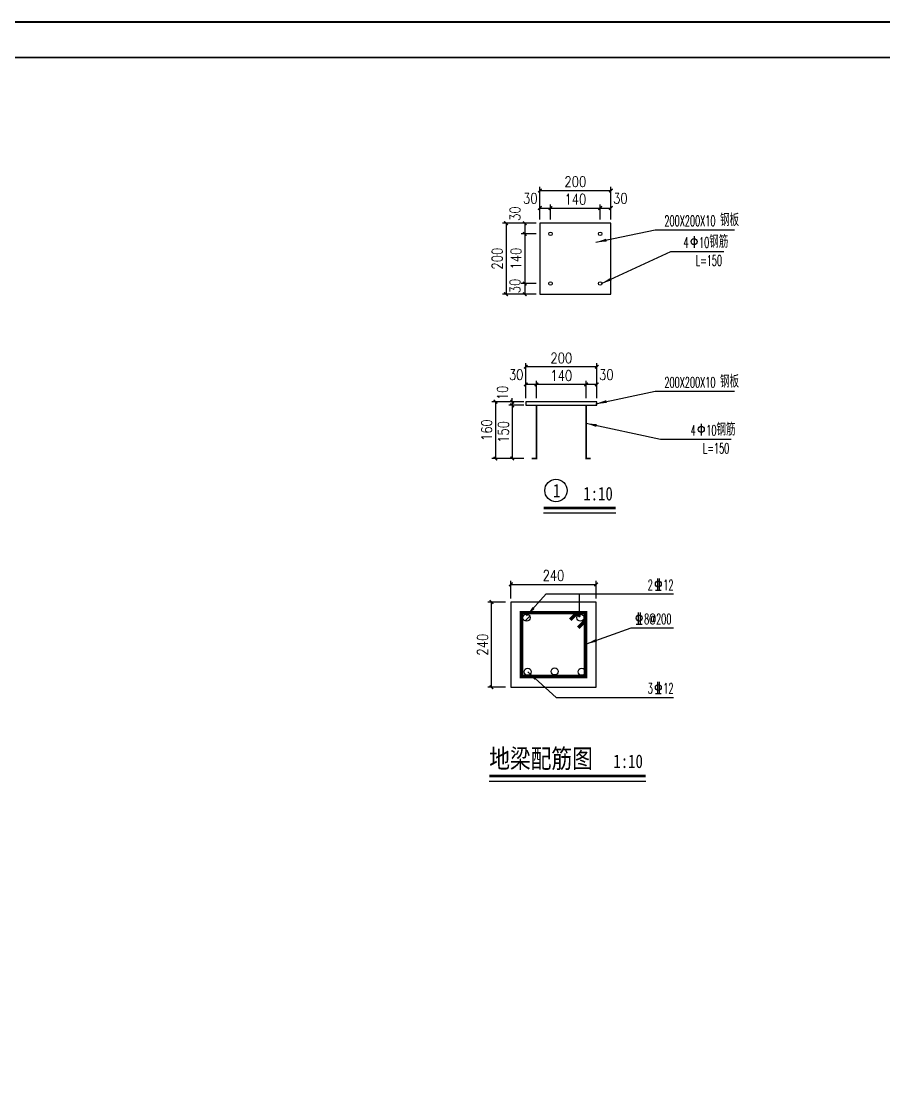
# Model space of a CAD drawing. Extents: x -91598 to 25837, y -20983 to 23106.
# Drawn here: x 16113 to 20975, y -5981 to -36 of the extents above; entities that cross this region are included whole.
import ezdxf
from ezdxf.enums import TextEntityAlignment as Align

# ---------------------------------------------------------------- set-up
doc = ezdxf.new("R2010")
doc.units = 0
doc.header["$LTSCALE"] = 1000
for name, color, linetype in [('0-05构件层', 6, 'Continuous'), ('0-cxFrame', 155, 'Continuous'), ('A-HATCH-1', 252, 'Continuous'), ('DIM_LEAD', 3, 'Continuous'), ('DIM_SYMB', 3, 'Continuous'), ('LM 外轮廓', 30, 'Continuous'), ('PUB_DIM', 3, 'Continuous'), ('剖切线', 6, 'Continuous')]:
    doc.layers.add(name, color=color, linetype=linetype)
doc.layers.add('0-cxText', color=131, linetype='Continuous', lineweight=25)
doc.styles.add('-黑体', font='', dxfattribs={"width": 0.8})
doc.styles.add('_TCH_DIM', font='SIMPLEX', dxfattribs={"width": 0.8, "bigfont": 'GBCBIG'})
doc.styles.add('_TCH_DIM_T3', font='SIMPLEX', dxfattribs={"width": 0.8, "bigfont": 'GBCBIG'})
doc.styles.add('cx_tuming', font='simhei.ttf')
doc.styles.add('cx_tuqian1', font='')
doc.styles.add('黑体', font='', dxfattribs={"height": 12})
doc.styles.get('-黑体').set_extended_font_data('SimHei')
doc.styles.get('cx_tuqian1').set_extended_font_data('SimSun')
doc.styles.get('黑体').set_extended_font_data('SimHei')
doc.dimstyles.new('_TCH_ARCH-10', dxfattribs={"dimscale": 10, "dimtxt": 2.975, "dimasz": 1, "dimexe": 1, "dimexo": 1, "dimgap": 1, "dimtad": 1, "dimdec": 0, "dimzin": 0, "dimdsep": 46, "dimtxsty": '_TCH_DIM_T3', "dimblk": 'ARCHTICK', "dimcen": 0.09, "dimclrt": 7, "dimazin": 2, "dimtfac": 1, "dimtdec": 0, "dimtix": 1, "dimtmove": 2, "dimatfit": 3, "dimfxl": 0, "dimtolj": 1, "dimtzin": 0, "dimarcsym": 0})

# ---------------------------------------------------------------- blocks, each defined once
blk = doc.blocks.new('_ArchTick')
at = {"color": 0, "linetype": 'ByBlock', "const_width": 0.4}
blk.add_lwpolyline([(-0.5, -0.5), (0.5, 0.5)], dxfattribs=at)
blk = doc.blocks.new('*D190')
at = {"layer": 'Defpoints', "color": 0}
for p in [(8695920.3, -3201951.9), (8695854.9, -3202151.9), (8695920.3, -3202151.9)]:
    blk.add_point(p, dxfattribs=at)
at = {"layer": 'PUB_DIM', "color": 0, "lineweight": -2}
for p, q in [((8695910.3, -3201951.9), (8695844.9, -3201951.9)), ((8695854.9, -3201951.9), (8695854.9, -3202151.9)), ((8695910.3, -3202151.9), (8695844.9, -3202151.9))]:
    blk.add_line(p, q, dxfattribs=at)
at = {"layer": 'PUB_DIM', "color": 0, "lineweight": -2, "xscale": 10, "yscale": 10, "zscale": 10}
for p, rotation in [((8695854.9, -3201951.9), 90), ((8695854.9, -3202151.9), 270)]:
    blk.add_blockref('_ArchTick', p, dxfattribs=dict(at, rotation=rotation))
at = {"layer": 'PUB_DIM', "color": 7, "insert": (8695830.1, -3202051.9), "char_height": 29.75, "attachment_point": 5, "rotation": 90, "style": '_TCH_DIM_T3'}
blk.add_mtext('\\A1;200', dxfattribs=at)
blk = doc.blocks.new('*D191')
at = {"layer": 'Defpoints', "color": 0}
for p in [(8696150.3, -3201859.9), (8695950.3, -3201923.8), (8696150.3, -3201923.8)]:
    blk.add_point(p, dxfattribs=at)
at = {"layer": 'PUB_DIM', "color": 0, "lineweight": -2}
for p, q in [((8695950.3, -3201913.8), (8695950.3, -3201849.9)), ((8696150.3, -3201913.8), (8696150.3, -3201849.9)), ((8695950.3, -3201859.9), (8696150.3, -3201859.9))]:
    blk.add_line(p, q, dxfattribs=at)
at = {"layer": 'PUB_DIM', "color": 0, "lineweight": -2, "xscale": 10, "yscale": 10, "zscale": 10, "rotation": 180}
blk.add_blockref('_ArchTick', (8695950.3, -3201859.9), dxfattribs=at)
at = {"layer": 'PUB_DIM', "color": 0, "lineweight": -2, "xscale": 10, "yscale": 10, "zscale": 10}
blk.add_blockref('_ArchTick', (8696150.3, -3201859.9), dxfattribs=at)
at = {"layer": 'PUB_DIM', "color": 7, "insert": (8696050.3, -3201835), "char_height": 29.75, "attachment_point": 5, "style": '_TCH_DIM_T3'}
blk.add_mtext('\\A1;200', dxfattribs=at)
blk = doc.blocks.new('*D192')
at = {"layer": 'Defpoints', "color": 0}
for p in [(8696080.6, -3202406.3), (8696080.6, -3202455.1), (8696110.6, -3202455.1)]:
    blk.add_point(p, dxfattribs=at)
at = {"layer": 'PUB_DIM', "color": 0, "lineweight": -2}
for p, q in [((8696080.6, -3202445.1), (8696080.6, -3202396.3)), ((8696110.6, -3202406.3), (8696080.6, -3202406.3)), ((8696110.6, -3202445.1), (8696110.6, -3202396.3))]:
    blk.add_line(p, q, dxfattribs=at)
at = {"layer": 'PUB_DIM', "color": 0, "lineweight": -2, "xscale": 10, "yscale": 10, "zscale": 10, "rotation": 180}
blk.add_blockref('_ArchTick', (8696080.6, -3202406.3), dxfattribs=at)
at = {"layer": 'PUB_DIM', "color": 0, "lineweight": -2, "xscale": 10, "yscale": 10, "zscale": 10}
blk.add_blockref('_ArchTick', (8696110.6, -3202406.3), dxfattribs=at)
at = {"layer": 'PUB_DIM', "color": 7, "insert": (8696137.6, -3202378.8), "char_height": 29.75, "attachment_point": 5, "style": '_TCH_DIM_T3'}
blk.add_mtext('\\A1;30', dxfattribs=at)
blk = doc.blocks.new('*D193')
at = {"layer": 'Defpoints', "color": 0}
for p in [(8695940.6, -3202406.3), (8695940.6, -3202455.1), (8696080.6, -3202455.1)]:
    blk.add_point(p, dxfattribs=at)
at = {"layer": 'PUB_DIM', "color": 0, "lineweight": -2}
for p, q in [((8695940.6, -3202445.1), (8695940.6, -3202396.3)), ((8696080.6, -3202406.3), (8695940.6, -3202406.3)), ((8696080.6, -3202445.1), (8696080.6, -3202396.3))]:
    blk.add_line(p, q, dxfattribs=at)
at = {"layer": 'PUB_DIM', "color": 0, "lineweight": -2, "xscale": 10, "yscale": 10, "zscale": 10, "rotation": 180}
blk.add_blockref('_ArchTick', (8695940.6, -3202406.3), dxfattribs=at)
at = {"layer": 'PUB_DIM', "color": 0, "lineweight": -2, "xscale": 10, "yscale": 10, "zscale": 10}
blk.add_blockref('_ArchTick', (8696080.6, -3202406.3), dxfattribs=at)
at = {"layer": 'PUB_DIM', "color": 7, "insert": (8696010.6, -3202381.5), "char_height": 29.75, "attachment_point": 5, "style": '_TCH_DIM_T3'}
blk.add_mtext('\\A1;140', dxfattribs=at)
blk = doc.blocks.new('*D194')
at = {"layer": 'Defpoints', "color": 0}
for p in [(8695910.6, -3202406.3), (8695910.6, -3202455.1), (8695940.6, -3202455.1)]:
    blk.add_point(p, dxfattribs=at)
at = {"layer": 'PUB_DIM', "color": 0, "lineweight": -2}
for p, q in [((8695910.6, -3202445.1), (8695910.6, -3202396.3)), ((8695940.6, -3202406.3), (8695910.6, -3202406.3)), ((8695940.6, -3202445.1), (8695940.6, -3202396.3))]:
    blk.add_line(p, q, dxfattribs=at)
at = {"layer": 'PUB_DIM', "color": 0, "lineweight": -2, "xscale": 10, "yscale": 10, "zscale": 10, "rotation": 180}
blk.add_blockref('_ArchTick', (8695910.6, -3202406.3), dxfattribs=at)
at = {"layer": 'PUB_DIM', "color": 0, "lineweight": -2, "xscale": 10, "yscale": 10, "zscale": 10}
blk.add_blockref('_ArchTick', (8695940.6, -3202406.3), dxfattribs=at)
at = {"layer": 'PUB_DIM', "color": 7, "insert": (8695883.6, -3202378.8), "char_height": 29.75, "attachment_point": 5, "style": '_TCH_DIM_T3'}
blk.add_mtext('\\A1;30', dxfattribs=at)
blk = doc.blocks.new('*D195')
at = {"layer": 'Defpoints', "color": 0}
for p in [(8695910.6, -3202356.8), (8695910.6, -3202424.3), (8696110.6, -3202424.3)]:
    blk.add_point(p, dxfattribs=at)
at = {"layer": 'PUB_DIM', "color": 0, "lineweight": -2}
for p, q in [((8695910.6, -3202414.3), (8695910.6, -3202346.8)), ((8696110.6, -3202356.8), (8695910.6, -3202356.8)), ((8696110.6, -3202414.3), (8696110.6, -3202346.8))]:
    blk.add_line(p, q, dxfattribs=at)
at = {"layer": 'PUB_DIM', "color": 0, "lineweight": -2, "xscale": 10, "yscale": 10, "zscale": 10, "rotation": 180}
blk.add_blockref('_ArchTick', (8695910.6, -3202356.8), dxfattribs=at)
at = {"layer": 'PUB_DIM', "color": 0, "lineweight": -2, "xscale": 10, "yscale": 10, "zscale": 10}
blk.add_blockref('_ArchTick', (8696110.6, -3202356.8), dxfattribs=at)
at = {"layer": 'PUB_DIM', "color": 7, "insert": (8696010.6, -3202331.9), "char_height": 29.75, "attachment_point": 5, "style": '_TCH_DIM_T3'}
blk.add_mtext('\\A1;200', dxfattribs=at)
blk = doc.blocks.new('*D196')
at = {"layer": 'Defpoints', "color": 0}
for p in [(8695884.7, -3202455.1), (8695825.2, -3202615.1), (8695884.7, -3202615.1)]:
    blk.add_point(p, dxfattribs=at)
at = {"layer": 'PUB_DIM', "color": 0, "lineweight": -2}
for p, q in [((8695874.7, -3202455.1), (8695815.2, -3202455.1)), ((8695825.2, -3202455.1), (8695825.2, -3202615.1)), ((8695874.7, -3202615.1), (8695815.2, -3202615.1))]:
    blk.add_line(p, q, dxfattribs=at)
at = {"layer": 'PUB_DIM', "color": 0, "lineweight": -2, "xscale": 10, "yscale": 10, "zscale": 10}
for p, rotation in [((8695825.2, -3202455.1), 90), ((8695825.2, -3202615.1), 270)]:
    blk.add_blockref('_ArchTick', p, dxfattribs=dict(at, rotation=rotation))
at = {"layer": 'PUB_DIM', "color": 7, "insert": (8695800.3, -3202535.1), "char_height": 29.75, "attachment_point": 5, "rotation": 90, "style": '_TCH_DIM_T3'}
blk.add_mtext('\\A1;160', dxfattribs=at)
blk = doc.blocks.new('*D197')
at = {"layer": 'Defpoints', "color": 0}
for p in [(8695872.4, -3202465.1), (8695914.9, -3202455.1), (8695914.9, -3202465.1)]:
    blk.add_point(p, dxfattribs=at)
at = {"layer": 'PUB_DIM', "color": 0, "lineweight": -2}
for p, q in [((8695872.4, -3202455.1), (8695872.4, -3202445.1)), ((8695904.9, -3202455.1), (8695862.4, -3202455.1)), ((8695904.9, -3202465.1), (8695862.4, -3202465.1)), ((8695872.4, -3202455.1), (8695872.4, -3202465.1)), ((8695872.4, -3202465.1), (8695872.4, -3202475.1))]:
    blk.add_line(p, q, dxfattribs=at)
at = {"layer": 'PUB_DIM', "color": 0, "lineweight": -2, "xscale": 10, "yscale": 10, "zscale": 10}
for p, rotation in [((8695872.4, -3202455.1), 270), ((8695872.4, -3202465.1), 90)]:
    blk.add_blockref('_ArchTick', p, dxfattribs=dict(at, rotation=rotation))
at = {"layer": 'PUB_DIM', "color": 7, "insert": (8695844.9, -3202430.1), "char_height": 29.75, "attachment_point": 5, "rotation": 90, "style": '_TCH_DIM_T3'}
blk.add_mtext('\\A1;10', dxfattribs=at)
blk = doc.blocks.new('*D198')
at = {"layer": 'Defpoints', "color": 0}
for p in [(8695914.9, -3202465.1), (8695872.4, -3202615.1), (8695914.9, -3202615.1)]:
    blk.add_point(p, dxfattribs=at)
at = {"layer": 'PUB_DIM', "color": 0, "lineweight": -2}
for p, q in [((8695904.9, -3202465.1), (8695862.4, -3202465.1)), ((8695872.4, -3202465.1), (8695872.4, -3202615.1)), ((8695904.9, -3202615.1), (8695862.4, -3202615.1))]:
    blk.add_line(p, q, dxfattribs=at)
at = {"layer": 'PUB_DIM', "color": 0, "lineweight": -2, "xscale": 10, "yscale": 10, "zscale": 10}
for p, rotation in [((8695872.4, -3202465.1), 90), ((8695872.4, -3202615.1), 270)]:
    blk.add_blockref('_ArchTick', p, dxfattribs=dict(at, rotation=rotation))
at = {"layer": 'PUB_DIM', "color": 7, "insert": (8695847.6, -3202540.1), "char_height": 29.75, "attachment_point": 5, "rotation": 90, "style": '_TCH_DIM_T3'}
blk.add_mtext('\\A1;150', dxfattribs=at)
blk = doc.blocks.new('*D199')
at = {"layer": 'Defpoints', "color": 0}
for p in [(8695980.3, -3201909.4), (8695950.3, -3201951.9), (8695980.3, -3201951.9)]:
    blk.add_point(p, dxfattribs=at)
at = {"layer": 'PUB_DIM', "color": 0, "lineweight": -2}
for p, q in [((8695950.3, -3201941.9), (8695950.3, -3201899.4)), ((8695950.3, -3201909.4), (8695980.3, -3201909.4)), ((8695980.3, -3201941.9), (8695980.3, -3201899.4))]:
    blk.add_line(p, q, dxfattribs=at)
at = {"layer": 'PUB_DIM', "color": 0, "lineweight": -2, "xscale": 10, "yscale": 10, "zscale": 10, "rotation": 180}
blk.add_blockref('_ArchTick', (8695950.3, -3201909.4), dxfattribs=at)
at = {"layer": 'PUB_DIM', "color": 0, "lineweight": -2, "xscale": 10, "yscale": 10, "zscale": 10}
blk.add_blockref('_ArchTick', (8695980.3, -3201909.4), dxfattribs=at)
at = {"layer": 'PUB_DIM', "color": 7, "insert": (8695923.3, -3201881.9), "char_height": 29.75, "attachment_point": 5, "style": '_TCH_DIM_T3'}
blk.add_mtext('\\A1;30', dxfattribs=at)
blk = doc.blocks.new('*D200')
at = {"layer": 'Defpoints', "color": 0}
for p in [(8696120.3, -3201909.4), (8695980.3, -3201951.9), (8696120.3, -3201951.9)]:
    blk.add_point(p, dxfattribs=at)
at = {"layer": 'PUB_DIM', "color": 0, "lineweight": -2}
for p, q in [((8695980.3, -3201941.9), (8695980.3, -3201899.4)), ((8695980.3, -3201909.4), (8696120.3, -3201909.4)), ((8696120.3, -3201941.9), (8696120.3, -3201899.4))]:
    blk.add_line(p, q, dxfattribs=at)
at = {"layer": 'PUB_DIM', "color": 0, "lineweight": -2, "xscale": 10, "yscale": 10, "zscale": 10, "rotation": 180}
blk.add_blockref('_ArchTick', (8695980.3, -3201909.4), dxfattribs=at)
at = {"layer": 'PUB_DIM', "color": 0, "lineweight": -2, "xscale": 10, "yscale": 10, "zscale": 10}
blk.add_blockref('_ArchTick', (8696120.3, -3201909.4), dxfattribs=at)
at = {"layer": 'PUB_DIM', "color": 7, "insert": (8696050.3, -3201884.6), "char_height": 29.75, "attachment_point": 5, "style": '_TCH_DIM_T3'}
blk.add_mtext('\\A1;140', dxfattribs=at)
blk = doc.blocks.new('*D201')
at = {"layer": 'Defpoints', "color": 0}
for p in [(8696150.3, -3201909.4), (8696120.3, -3201951.9), (8696150.3, -3201951.9)]:
    blk.add_point(p, dxfattribs=at)
at = {"layer": 'PUB_DIM', "color": 0, "lineweight": -2}
for p, q in [((8696120.3, -3201941.9), (8696120.3, -3201899.4)), ((8696120.3, -3201909.4), (8696150.3, -3201909.4)), ((8696150.3, -3201941.9), (8696150.3, -3201899.4))]:
    blk.add_line(p, q, dxfattribs=at)
at = {"layer": 'PUB_DIM', "color": 0, "lineweight": -2, "xscale": 10, "yscale": 10, "zscale": 10, "rotation": 180}
blk.add_blockref('_ArchTick', (8696120.3, -3201909.4), dxfattribs=at)
at = {"layer": 'PUB_DIM', "color": 0, "lineweight": -2, "xscale": 10, "yscale": 10, "zscale": 10}
blk.add_blockref('_ArchTick', (8696150.3, -3201909.4), dxfattribs=at)
at = {"layer": 'PUB_DIM', "color": 7, "insert": (8696177.3, -3201881.9), "char_height": 29.75, "attachment_point": 5, "style": '_TCH_DIM_T3'}
blk.add_mtext('\\A1;30', dxfattribs=at)
blk = doc.blocks.new('*D202')
at = {"layer": 'Defpoints', "color": 0}
for p in [(8695950.3, -3201951.9), (8695907.7, -3201981.9), (8695950.3, -3201981.9)]:
    blk.add_point(p, dxfattribs=at)
at = {"layer": 'PUB_DIM', "color": 0, "lineweight": -2}
for p, q in [((8695940.3, -3201951.9), (8695897.7, -3201951.9)), ((8695907.7, -3201951.9), (8695907.7, -3201981.9)), ((8695940.3, -3201981.9), (8695897.7, -3201981.9))]:
    blk.add_line(p, q, dxfattribs=at)
at = {"layer": 'PUB_DIM', "color": 0, "lineweight": -2, "xscale": 10, "yscale": 10, "zscale": 10}
for p, rotation in [((8695907.7, -3201951.9), 90), ((8695907.7, -3201981.9), 270)]:
    blk.add_blockref('_ArchTick', p, dxfattribs=dict(at, rotation=rotation))
at = {"layer": 'PUB_DIM', "color": 7, "insert": (8695880.2, -3201924.9), "char_height": 29.75, "attachment_point": 5, "rotation": 90, "style": '_TCH_DIM_T3'}
blk.add_mtext('\\A1;30', dxfattribs=at)
blk = doc.blocks.new('*D203')
at = {"layer": 'Defpoints', "color": 0}
for p in [(8695950.3, -3201981.9), (8695907.7, -3202121.9), (8695950.3, -3202121.9)]:
    blk.add_point(p, dxfattribs=at)
at = {"layer": 'PUB_DIM', "color": 0, "lineweight": -2}
for p, q in [((8695940.3, -3201981.9), (8695897.7, -3201981.9)), ((8695907.7, -3201981.9), (8695907.7, -3202121.9)), ((8695940.3, -3202121.9), (8695897.7, -3202121.9))]:
    blk.add_line(p, q, dxfattribs=at)
at = {"layer": 'PUB_DIM', "color": 0, "lineweight": -2, "xscale": 10, "yscale": 10, "zscale": 10}
for p, rotation in [((8695907.7, -3201981.9), 90), ((8695907.7, -3202121.9), 270)]:
    blk.add_blockref('_ArchTick', p, dxfattribs=dict(at, rotation=rotation))
at = {"layer": 'PUB_DIM', "color": 7, "insert": (8695882.9, -3202051.9), "char_height": 29.75, "attachment_point": 5, "rotation": 90, "style": '_TCH_DIM_T3'}
blk.add_mtext('\\A1;140', dxfattribs=at)
blk = doc.blocks.new('*D204')
at = {"layer": 'Defpoints', "color": 0}
for p in [(8695950.3, -3202121.9), (8695907.7, -3202151.9), (8695950.3, -3202151.9)]:
    blk.add_point(p, dxfattribs=at)
at = {"layer": 'PUB_DIM', "color": 0, "lineweight": -2}
for p, q in [((8695940.3, -3202121.9), (8695897.7, -3202121.9)), ((8695907.7, -3202121.9), (8695907.7, -3202151.9)), ((8695940.3, -3202151.9), (8695897.7, -3202151.9))]:
    blk.add_line(p, q, dxfattribs=at)
at = {"layer": 'PUB_DIM', "color": 0, "lineweight": -2, "xscale": 10, "yscale": 10, "zscale": 10}
for p, rotation in [((8695907.7, -3202121.9), 90), ((8695907.7, -3202151.9), 270)]:
    blk.add_blockref('_ArchTick', p, dxfattribs=dict(at, rotation=rotation))
at = {"layer": 'PUB_DIM', "color": 7, "insert": (8695880.2, -3202128.9), "char_height": 29.75, "attachment_point": 5, "rotation": 90, "style": '_TCH_DIM_T3'}
blk.add_mtext('\\A1;30', dxfattribs=at)
blk = doc.blocks.new('*D205')
at = {"layer": 'Defpoints', "color": 0}
for p in [(8696108.6, -3202969.9), (8695868.6, -3203019.7), (8696108.6, -3203019.7)]:
    blk.add_point(p, dxfattribs=at)
at = {"layer": 'PUB_DIM', "color": 0, "lineweight": -2}
for p, q in [((8695868.6, -3203009.7), (8695868.6, -3202959.9)), ((8695868.6, -3202969.9), (8696108.6, -3202969.9)), ((8696108.6, -3203009.7), (8696108.6, -3202959.9))]:
    blk.add_line(p, q, dxfattribs=at)
at = {"layer": 'PUB_DIM', "color": 0, "lineweight": -2, "xscale": 10, "yscale": 10, "zscale": 10, "rotation": 180}
blk.add_blockref('_ArchTick', (8695868.6, -3202969.9), dxfattribs=at)
at = {"layer": 'PUB_DIM', "color": 0, "lineweight": -2, "xscale": 10, "yscale": 10, "zscale": 10}
blk.add_blockref('_ArchTick', (8696108.6, -3202969.9), dxfattribs=at)
at = {"layer": 'PUB_DIM', "color": 7, "insert": (8695988.6, -3202945), "char_height": 29.75, "attachment_point": 5, "style": '_TCH_DIM_T3'}
blk.add_mtext('\\A1;240', dxfattribs=at)
blk = doc.blocks.new('*D206')
at = {"layer": 'Defpoints', "color": 0}
for p in [(8695813.8, -3203019.7), (8695863.6, -3203019.7), (8695863.6, -3203259.7)]:
    blk.add_point(p, dxfattribs=at)
at = {"layer": 'PUB_DIM', "color": 0, "lineweight": -2}
for p, q in [((8695853.6, -3203019.7), (8695803.8, -3203019.7)), ((8695813.8, -3203259.7), (8695813.8, -3203019.7)), ((8695853.6, -3203259.7), (8695803.8, -3203259.7))]:
    blk.add_line(p, q, dxfattribs=at)
at = {"layer": 'PUB_DIM', "color": 0, "lineweight": -2, "xscale": 10, "yscale": 10, "zscale": 10}
for p, rotation in [((8695813.8, -3203019.7), 90), ((8695813.8, -3203259.7), 270)]:
    blk.add_blockref('_ArchTick', p, dxfattribs=dict(at, rotation=rotation))
at = {"layer": 'PUB_DIM', "color": 7, "insert": (8695788.9, -3203139.7), "char_height": 29.75, "attachment_point": 5, "rotation": 90, "style": '_TCH_DIM_T3'}
blk.add_mtext('\\A1;240', dxfattribs=at)
blk = doc.blocks.new('TK22.A1 L(Dragon)')
at = {"layer": '0-cxFrame', "color": 7, "const_width": 0.5}
blk.add_lwpolyline([(0, 0), (-841, 0), (-841, 594), (0, 594)], close=True, dxfattribs=at)
at = {"layer": '0-cxFrame', "const_width": 0.5}
blk.add_lwpolyline([(-80, 10), (-821, 10), (-821, 584), (-80, 584)], close=True, dxfattribs=at)
at = {"style": '黑体', "flags": 4}
blk.add_attdef('图幅', text='', height=3.3, dxfattribs=at).set_placement((-40, 3), align=Align.RIGHT)
at = {"layer": '0-cxText', "flags": 4}
for tag, height, style, p in [('建设单位', 3.5, 'cx_tuming', (-45, 240)), ('项目名称', 3.5, 'cx_tuming', (-45, 210)), ('子项名称', 3.5, 'cx_tuming', (-45, 180)), ('工程编号', 3.3, 'cx_tuqian1', (-35, 165)), ('图名1', 3.5, 'cx_tuming', (-45, 87)), ('图名2', 3.5, 'cx_tuming', (-45, 79)), ('图名3', 3.5, 'cx_tuming', (-45, 71)), ('出图日期', 3.3, 'cx_tuqian1', (-39, 60)), ('专业', 3.3, 'cx_tuqian1', (-55, 52)), ('图号', 3.3, 'cx_tuqian1', (-55, 44)), ('版次', 3.3, 'cx_tuqian1', (-20, 44))]:
    blk.add_attdef(tag, text='', height=height, dxfattribs=dict(at, style=style)).set_placement(p, align=Align.MIDDLE)
at = {"layer": 'Defpoints', "color": 6, "flags": 4}
for tag, height, style, p in [('tufu', 3.3, '黑体', (-12, 12)), ('dwfname', 4, 'cx_tuqian1', (-80, 3))]:
    blk.add_attdef(tag, text='', height=height, dxfattribs=dict(at, style=style)).set_placement(p, align=Align.RIGHT)
blk = doc.blocks.new('r3332')
at = {"layer": 'A-HATCH-1', "ltscale": 0.1}
h = blk.add_hatch(dxfattribs=at)
h.set_pattern_fill('ANSI31', color=256, scale=20)
h.set_pattern_definition([(45, (7529073.052, -3581753.513), (-22.4506403, 22.4506403), [])])
edge = h.paths.add_edge_path()
edge.add_arc((8695912.6, -3203063.7), 10, 0, 360)
h = blk.add_hatch(dxfattribs=at)
h.set_pattern_fill('ANSI31', color=256, scale=20)
h.set_pattern_definition([(45, (7529225.052, -3581753.513), (-22.4506403, 22.4506403), [])])
edge = h.paths.add_edge_path()
edge.add_arc((8696134.6, -3203063.7), 10, 0, 360)
h = blk.add_hatch(dxfattribs=at)
h.set_pattern_fill('ANSI31', color=256, scale=20)
h.set_pattern_definition([(45, (7529076.344, -3581905.786), (-22.4506403, 22.4506403), [])])
edge = h.paths.add_edge_path()
edge.add_arc((8695985.9, -3203216), 10, 0, 360)
h = blk.add_hatch(dxfattribs=at)
h.set_pattern_fill('ANSI31', color=256, scale=20)
h.set_pattern_definition([(45, (7529152.406, -3581905.006), (-22.4506403, 22.4506403), [])])
edge = h.paths.add_edge_path()
edge.add_arc((8696062, -3203215.2), 10, 0, 360)
h = blk.add_hatch(dxfattribs=at)
h.set_pattern_fill('ANSI31', color=256, scale=20)
h.set_pattern_definition([(45, (7529228.344, -3581905.786), (-22.4506403, 22.4506403), [])])
edge = h.paths.add_edge_path()
edge.add_arc((8696137.9, -3203216), 10, 0, 360)
at = {"layer": 'DIM_LEAD'}
for points in [[(8696108.3, -3202005.8), (8696138.5, -3202003.5), (8696136.9, -3201995.7)], [(8696123.8, -3202121.9), (8696152.8, -3202113), (8696149.4, -3202105.7)], [(8696108.3, -3202460.8), (8696138.5, -3202458.5), (8696136.9, -3202450.7)], [(8696080.6, -3202516), (8696109.1, -3202526.2), (8696110.8, -3202518.4)], [(8695912.6, -3203058.8), (8695935.5, -3203039), (8695929.5, -3203033.7)], [(8696081.5, -3203137.7), (8696111.1, -3203131.3), (8696108.4, -3203123.8)], [(8695915.9, -3203216), (8695935.5, -3203239.1), (8695940.8, -3203233.1)]]:
    blk.add_hatch(color=256, dxfattribs=at).paths.add_polyline_path(points, flags=17)
blk.add_lwpolyline([(8696108.6, -3203259.7), (8696108.6, -3203019.7), (8695868.6, -3203019.7), (8695868.6, -3203259.7), (8696108.6, -3203259.7)], close=True)
at = {"layer": '0-05构件层', "ltscale": 10}
for points in [[(8696150.3, -3202151.9), (8696150.3, -3201951.9), (8695950.3, -3201951.9), (8695950.3, -3202151.9)], [(8695910.6, -3202465.1), (8696110.6, -3202465.1), (8696110.6, -3202455.1), (8695910.6, -3202455.1)]]:
    blk.add_lwpolyline(points, close=True, dxfattribs=at)
at = {"layer": 'A-HATCH-1', "ltscale": 0.1, "const_width": 10}
blk.add_lwpolyline([(8696078.6, -3203229.7), (8696078.6, -3203049.7), (8695898.6, -3203049.7), (8695898.6, -3203229.7)], close=True, dxfattribs=at)
for points in [[(8696035.9, -3203069.8), (8696056, -3203049.7)], [(8696058.4, -3203092.5), (8696078.6, -3203072.3)]]:
    blk.add_lwpolyline(points, dxfattribs=at)
at = {"layer": 'A-HATCH-1', "ltscale": 0.1}
for centre in [(8695912.6, -3203063.7), (8696064.6, -3203063.7), (8695915.9, -3203216), (8695992, -3203215.2), (8696067.9, -3203216)]:
    blk.add_circle(centre, 10, dxfattribs=at)
at = {"layer": 'DIM_LEAD'}
for p, q in [((8696108.3, -3202005.8), (8696275, -3201970.8)), ((8696275, -3201970.8), (8696499, -3201970.8)), ((8696123.8, -3202121.9), (8696319.7, -3202031.9)), ((8696319.7, -3202031.9), (8696468.6, -3202031.9)), ((8696108.3, -3202460.8), (8696275, -3202425.8)), ((8696275, -3202425.8), (8696499, -3202425.8)), ((8696080.6, -3202516), (8696290, -3202561)), ((8696290, -3202561), (8696489, -3202561)), ((8695912.6, -3203058.8), (8695967.6, -3202996.9)), ((8695967.6, -3202996.9), (8696326.8, -3202996.9)), ((8696061.6, -3203058.8), (8696061.6, -3202996.9)), ((8696081.5, -3203137.7), (8696207.1, -3203092.7)), ((8696207.1, -3203092.7), (8696327.1, -3203092.7)), ((8695915.9, -3203216), (8695995.9, -3203288.3)), ((8695995.9, -3203288.3), (8696326.8, -3203288.3))]:
    blk.add_line(p, q, dxfattribs=at)
at = {"layer": 'DIM_LEAD', "color": 7}
for p, q in [((8696384.8, -3201988.1), (8696384.8, -3202021.4)), ((8696405.1, -3202517.3), (8696405.1, -3202550.5)), ((8696281.5, -3202953.2), (8696281.5, -3202986.4)), ((8696286.6, -3202953.2), (8696286.6, -3202986.4)), ((8696275.6, -3202986.4), (8696292.4, -3202986.4)), ((8696227.4, -3203048.9), (8696227.4, -3203082.2)), ((8696232.4, -3203048.9), (8696232.4, -3203082.2)), ((8696221.5, -3203082.2), (8696238.3, -3203082.2)), ((8696281.5, -3203244.6), (8696281.5, -3203277.8)), ((8696286.6, -3203244.6), (8696286.6, -3203277.8)), ((8696275.6, -3203277.8), (8696292.4, -3203277.8))]:
    blk.add_line(p, q, dxfattribs=at)
at = {"layer": 'DIM_LEAD', "const_width": 4}
blk.add_lwpolyline([(8696061.6, -3203060.8, 1), (8696061.6, -3203056.8, 1)], format="xyb", close=True, dxfattribs=at)
at = {"layer": 'DIM_LEAD', "color": 7}
for centre in [(8696384.8, -3202003.9), (8696405.1, -3202533), (8696284, -3202968.9), (8696229.9, -3203064.7), (8696284, -3203260.3)]:
    blk.add_circle(centre, 8.4, dxfattribs=at)
at = {"layer": 'DIM_SYMB', "const_width": 7}
for points in [[(8695960.6, -3202754.6), (8696164, -3202754.6)], [(8695807.7, -3203510), (8696248.8, -3203510)]]:
    blk.add_lwpolyline(points, dxfattribs=at)
at = {"layer": 'DIM_SYMB'}
for points in [[(8695960.6, -3202768.6), (8696164, -3202768.6)], [(8695807.7, -3203524), (8696248.8, -3203524)]]:
    blk.add_lwpolyline(points, dxfattribs=at)
at = {"layer": 'DIM_SYMB', "color": 7}
blk.add_circle((8695995.6, -3202705.3), 31.5, dxfattribs=at)
at = {"layer": '剖切线', "const_width": 5}
for points in [[(8695940.6, -3202465.1), (8695940.6, -3202615.1), (8695927.6, -3202615.1)], [(8696080.6, -3202465.1), (8696080.6, -3202615.1), (8696093.6, -3202615.1)]]:
    blk.add_lwpolyline(points, dxfattribs=at)
at = {"layer": '剖切线'}
for centre in [(8695980.3, -3201981.9), (8696120.3, -3201981.9), (8695980.3, -3202121.9), (8696120.3, -3202121.9)]:
    blk.add_circle(centre, 5, dxfattribs=at)
at = {"layer": 'DIM_LEAD', "color": 7, "style": '_TCH_DIM'}
for s, height, width, p in [('200X200X10', 29.75, 0.564706, (8696301.1, -3201960.3)), ('钢板', 35.26, 0.8, (8696457.9, -3201960.3)), ('4', 29.8, 0.564706, (8696354.8, -3202021.4)), ('10', 29.75, 0.564706, (8696398.8, -3202021.4)), ('钢筋', 35.26, 0.8, (8696427.6, -3202021.4)), ('L=150', 29.75, 0.564706, (8696389.4, -3202072.1)), ('200X200X10', 29.75, 0.564706, (8696301.1, -3202415.3)), ('钢板', 35.26, 0.8, (8696457.9, -3202415.3)), ('钢筋', 35.26, 0.8, (8696447.9, -3202550.5)), ('4', 29.8, 0.564706, (8696375.1, -3202550.5)), ('10', 29.75, 0.564706, (8696419.1, -3202550.5)), ('L=150', 29.75, 0.564706, (8696409.8, -3202601.3)), ('2', 29.8, 0.564706, (8696254, -3202986.4)), ('12', 29.75, 0.564706, (8696298, -3202986.4)), ('8@200', 29.75, 0.564706, (8696243.9, -3203082.2)), ('3', 29.8, 0.564706, (8696254, -3203277.8)), ('12', 29.75, 0.564706, (8696298, -3203277.8))]:
    blk.add_text(s, height=height, dxfattribs=dict(at, width=width)).set_placement(p)
at = {"layer": 'DIM_SYMB', "color": 7, "style": '-黑体', "width": 0.8}
for s, height, p in [('1', 38, (8695987.1, -3202724.9)), ('1:10', 38.2, (8696072.6, -3202733.3)), ('地梁配筋图', 53.48, (8695807.7, -3203487.4)), ('1:10', 38.2, (8696157.4, -3203487.4))]:
    blk.add_text(s, height=height, dxfattribs=at).set_placement(p)
at = {"layer": 'PUB_DIM'}
for p1, p2, distance, picture, middle in [((8695950.3, -3201923.8), (8696150.3, -3201923.8), 64, '*D191', (8696050.3, -3201835)), ((8695980.3, -3201951.9), (8696120.3, -3201951.9), 42.5, '*D200', (8696050.3, -3201884.6)), ((8695920.3, -3201951.9), (8695920.3, -3202151.9), -65.3, '*D190', (8695830.1, -3202051.9)), ((8695950.3, -3201981.9), (8695950.3, -3202121.9), -42.5, '*D203', (8695882.9, -3202051.9)), ((8696110.6, -3202424.3), (8695910.6, -3202424.3), -67.6, '*D195', (8696010.6, -3202331.9)), ((8696080.6, -3202455.1), (8695940.6, -3202455.1), -48.8, '*D193', (8696010.6, -3202381.5)), ((8695884.7, -3202455.1), (8695884.7, -3202615.1), -59.6, '*D196', (8695800.3, -3202535.1)), ((8695914.9, -3202465.1), (8695914.9, -3202615.1), -42.5, '*D198', (8695847.6, -3202540.1)), ((8695868.6, -3203019.7), (8696108.6, -3203019.7), 49.8, '*D205', (8695988.6, -3202945)), ((8695863.6, -3203259.7), (8695863.6, -3203019.7), 49.8, '*D206', (8695788.9, -3203139.7))]:
    dim = blk.add_aligned_dim(p1=p1, p2=p2, distance=distance, dimstyle='_TCH_ARCH-10', dxfattribs=at)
    dim.commit()
    dim.dimension.update_dxf_attribs({"geometry": picture, "text_midpoint": middle})
for base, p1, p2, angle, picture, middle in [((8695980.3, -3201909.4), (8695950.3, -3201951.9), (8695980.3, -3201951.9), 0, '*D199', (8695923.3, -3201881.9)), ((8696150.3, -3201909.4), (8696120.3, -3201951.9), (8696150.3, -3201951.9), 0, '*D201', (8696177.3, -3201881.9)), ((8695907.7, -3201981.9), (8695950.3, -3201951.9), (8695950.3, -3201981.9), 270, '*D202', (8695880.2, -3201924.9)), ((8695907.7, -3202151.9), (8695950.3, -3202121.9), (8695950.3, -3202151.9), 270, '*D204', (8695880.2, -3202128.9)), ((8695910.6, -3202406.3), (8695940.6, -3202455.1), (8695910.6, -3202455.1), 180, '*D194', (8695883.6, -3202378.8)), ((8696080.6, -3202406.3), (8696110.6, -3202455.1), (8696080.6, -3202455.1), 180, '*D192', (8696137.6, -3202378.8)), ((8695872.4, -3202465.1), (8695914.9, -3202455.1), (8695914.9, -3202465.1), 270, '*D197', (8695844.9, -3202430.1))]:
    dim = blk.add_linear_dim(base=base, p1=p1, p2=p2, angle=angle, dimstyle='_TCH_ARCH-10', dxfattribs=at)
    dim.commit()
    dim.dimension.update_dxf_attribs({"geometry": picture, "text_midpoint": middle, "dimtype": 161})

msp = doc.modelspace()

# ---------------------------------------------------------------- block references
at = {"layer": '0-cxFrame', "xscale": 20, "yscale": 20, "zscale": 20}
msp.add_blockref('TK22.A1 L(Dragon)', (22807.1, -11921.5), dxfattribs=at)
at = {"layer": 'LM 外轮廓', "xscale": 2, "yscale": 2, "zscale": 2}
msp.add_blockref('r3332', (-17372864.2, 6402728.5), dxfattribs=at)

doc.saveas('drawing.dxf')
